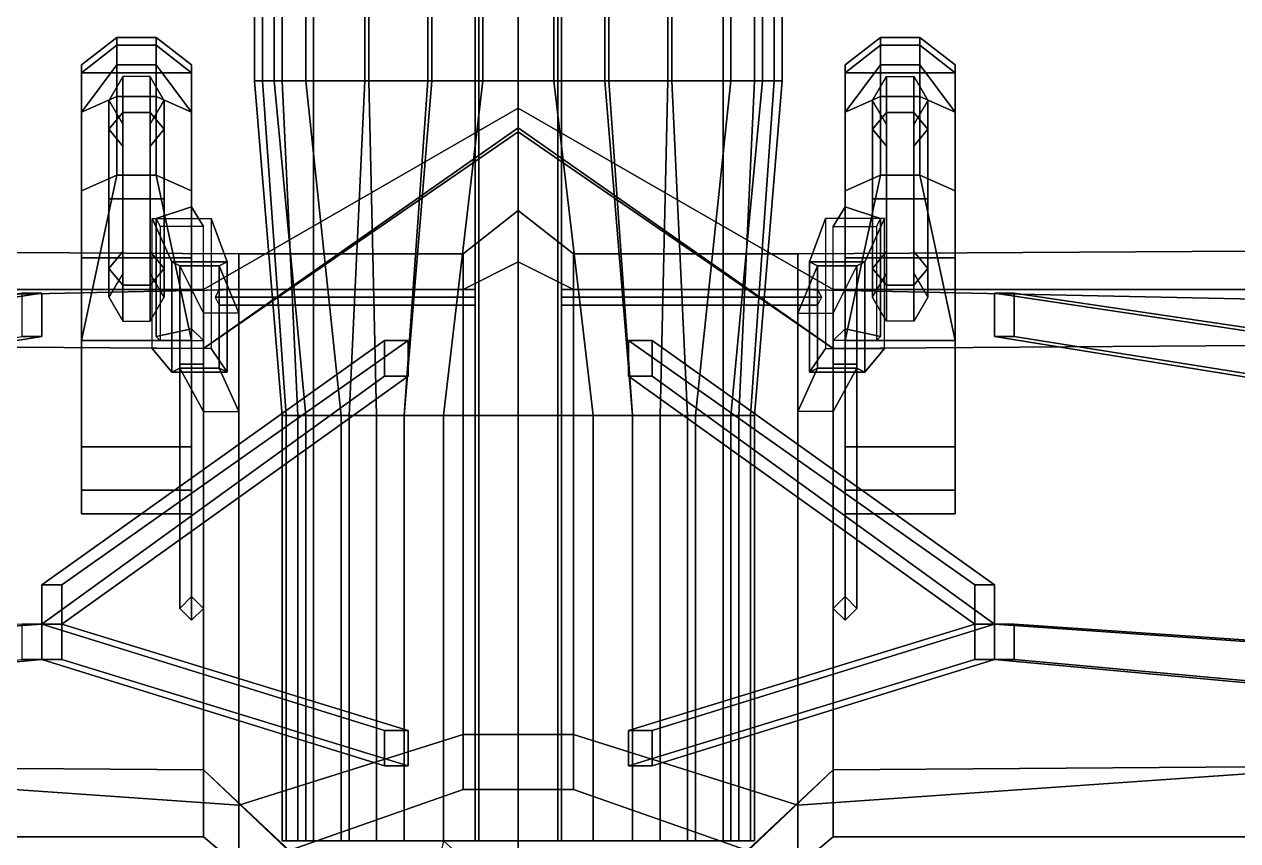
# Model space of a CAD drawing. Header units: millimetres. Extents: x -4.9 to 4.9, y -4.2 to 11.9.
# Drawn here: x -1.255 to 1.828, y 0.86 to 2.933 of the extents above; entities that cross this region are included whole.
import ezdxf

# ---------------------------------------------------------------- set-up
doc = ezdxf.new("R2010")
doc.units = ezdxf.units.MM
doc.layers.add('wing1', color=5, linetype='Continuous')
doc.layers.add('wing2', color=1, linetype='Continuous')

msp = doc.modelspace()

# ---------------------------------------------------------------- linework, layer by layer
for points in [[(-0.67, 3.19, -0.01), (-0.65, 3.19, -0.13), (-0.65, 2.79, -0.13), (-0.67, 2.79, -0.01)], [(-0.67, 3.19, 0.14), (-0.67, 3.19, -0.01), (-0.67, 2.79, -0.01), (-0.67, 2.79, 0.14)], [(-0.62, 3.19, 0.31), (-0.67, 3.19, 0.14), (-0.67, 2.79, 0.14), (-0.62, 2.79, 0.31)], [(-0.65, 3.19, -0.13), (-0.6, 3.19, -0.25), (-0.6, 2.79, -0.25), (-0.65, 2.79, -0.13)], [(-0.54, 3.19, 0.45), (-0.62, 3.19, 0.31), (-0.62, 2.79, 0.31), (-0.54, 2.79, 0.45)], [(-0.6, 3.19, -0.25), (-0.52, 3.19, -0.37), (-0.52, 2.79, -0.37), (-0.6, 2.79, -0.25)], [(-0.38, 3.19, 0.6), (-0.54, 3.19, 0.45), (-0.54, 2.79, 0.45), (-0.38, 2.79, 0.6)], [(-0.52, 3.19, -0.37), (-0.39, 3.19, -0.49), (-0.39, 2.79, -0.49), (-0.52, 2.79, -0.37)], [(-0.39, 3.19, -0.49), (-0.23, 3.19, -0.58), (-0.23, 2.79, -0.58), (-0.39, 2.79, -0.49)], [(-0.22, 3.19, 0.68), (-0.38, 3.19, 0.6), (-0.38, 2.79, 0.6), (-0.22, 2.79, 0.68)], [(-0.23, 3.19, -0.58), (-0.11, 3.19, -0.61), (-0.11, 2.79, -0.61), (-0.23, 2.79, -0.58)], [(-0.09, 3.19, 0.71), (-0.22, 3.19, 0.68), (-0.22, 2.79, 0.68), (-0.09, 2.79, 0.71)], [(-0.11, 3.19, -0.61), (-0.11, 3.19, -0.68), (-0.11, 2.79, -0.68), (-0.11, 2.79, -0.61)], [(-0.11, 3.19, -0.68), (-0.1, 3.19, -0.71), (-0.1, 2.79, -0.71), (-0.11, 2.79, -0.68)], [(-0.1, 3.19, -0.71), (0.1, 3.19, -0.71), (0.1, 2.79, -0.71), (-0.1, 2.79, -0.71)], [(0, 3.19, 0.71), (-0.09, 3.19, 0.71), (-0.09, 2.79, 0.71), (0, 2.79, 0.71)], [(0, 2.79, 0.71), (0.09, 2.79, 0.71), (0.09, 3.19, 0.71), (0, 3.19, 0.71)], [(0.09, 2.79, 0.71), (0.22, 2.79, 0.68), (0.22, 3.19, 0.68), (0.09, 3.19, 0.71)], [(0.11, 2.79, -0.68), (0.1, 2.79, -0.71), (0.1, 3.19, -0.71), (0.11, 3.19, -0.68)], [(0.11, 2.79, -0.61), (0.11, 2.79, -0.68), (0.11, 3.19, -0.68), (0.11, 3.19, -0.61)], [(0.23, 2.79, -0.58), (0.11, 2.79, -0.61), (0.11, 3.19, -0.61), (0.23, 3.19, -0.58)], [(0.22, 2.79, 0.68), (0.38, 2.79, 0.6), (0.38, 3.19, 0.6), (0.22, 3.19, 0.68)], [(0.39, 2.79, -0.49), (0.23, 2.79, -0.58), (0.23, 3.19, -0.58), (0.39, 3.19, -0.49)], [(0.38, 2.79, 0.6), (0.54, 2.79, 0.45), (0.54, 3.19, 0.45), (0.38, 3.19, 0.6)], [(0.52, 2.79, -0.37), (0.39, 2.79, -0.49), (0.39, 3.19, -0.49), (0.52, 3.19, -0.37)], [(0.6, 2.79, -0.25), (0.52, 2.79, -0.37), (0.52, 3.19, -0.37), (0.6, 3.19, -0.25)], [(0.54, 2.79, 0.45), (0.62, 2.79, 0.31), (0.62, 3.19, 0.31), (0.54, 3.19, 0.45)], [(0.65, 2.79, -0.13), (0.6, 2.79, -0.25), (0.6, 3.19, -0.25), (0.65, 3.19, -0.13)], [(0.62, 2.79, 0.31), (0.67, 2.79, 0.14), (0.67, 3.19, 0.14), (0.62, 3.19, 0.31)], [(0.67, 2.79, -0.01), (0.65, 2.79, -0.13), (0.65, 3.19, -0.13), (0.67, 3.19, -0.01)], [(0.67, 2.79, 0.14), (0.67, 2.79, -0.01), (0.67, 3.19, -0.01), (0.67, 3.19, 0.14)], [(-0.67, 2.79, 0.14), (-0.67, 2.79, -0.01), (-0.6, 1.94, -0.11), (-0.6, 1.94, 0.1)], [(-0.67, 2.79, -0.01), (-0.65, 2.79, -0.13), (-0.59, 1.94, -0.27), (-0.6, 1.94, -0.11)], [(-0.62, 2.79, 0.31), (-0.67, 2.79, 0.14), (-0.6, 1.94, 0.1), (-0.54, 1.94, 0.32)], [(-0.65, 2.79, -0.13), (-0.6, 2.79, -0.25), (-0.56, 1.94, -0.36), (-0.59, 1.94, -0.27)], [(-0.54, 2.79, 0.45), (-0.62, 2.79, 0.31), (-0.54, 1.94, 0.32), (-0.45, 1.94, 0.46)], [(-0.6, 2.79, -0.25), (-0.52, 2.79, -0.37), (-0.52, 1.94, -0.44), (-0.56, 1.94, -0.36)], [(-0.38, 2.79, 0.6), (-0.54, 2.79, 0.45), (-0.45, 1.94, 0.46), (-0.36, 1.94, 0.53)], [(-0.52, 2.79, -0.37), (-0.39, 2.79, -0.49), (-0.43, 1.94, -0.52), (-0.52, 1.94, -0.44)], [(-0.39, 2.79, -0.49), (-0.23, 2.79, -0.58), (-0.29, 1.94, -0.57), (-0.43, 1.94, -0.52)], [(-0.22, 2.79, 0.68), (-0.38, 2.79, 0.6), (-0.36, 1.94, 0.53), (-0.29, 1.94, 0.65)], [(-0.23, 2.79, -0.58), (-0.11, 2.79, -0.61), (-0.11, 1.94, -0.6), (-0.29, 1.94, -0.57)], [(-0.09, 2.79, 0.71), (-0.22, 2.79, 0.68), (-0.29, 1.94, 0.65), (-0.19, 1.94, 0.7)], [(0, 2.79, 0.71), (-0.09, 2.79, 0.71), (-0.19, 1.94, 0.7), (0, 1.94, 0.7)], [(-0.11, 2.79, -0.61), (-0.11, 2.79, -0.68), (-0.11, 1.94, -0.67), (-0.11, 1.94, -0.6)], [(-0.11, 2.79, -0.68), (-0.1, 2.79, -0.71), (-0.1, 1.94, -0.7), (-0.11, 1.94, -0.67)], [(0.1, 1.94, -0.7), (-0.1, 1.94, -0.7), (-0.1, 2.79, -0.71), (0.1, 2.79, -0.71)], [(0, 1.94, 0.7), (0.19, 1.94, 0.7), (0.09, 2.79, 0.71), (0, 2.79, 0.71)], [(0.19, 1.94, 0.7), (0.29, 1.94, 0.65), (0.22, 2.79, 0.68), (0.09, 2.79, 0.71)], [(0.11, 1.94, -0.67), (0.1, 1.94, -0.7), (0.1, 2.79, -0.71), (0.11, 2.79, -0.68)], [(0.11, 1.94, -0.6), (0.11, 1.94, -0.67), (0.11, 2.79, -0.68), (0.11, 2.79, -0.61)], [(0.29, 1.94, -0.57), (0.11, 1.94, -0.6), (0.11, 2.79, -0.61), (0.23, 2.79, -0.58)], [(0.29, 1.94, 0.65), (0.36, 1.94, 0.53), (0.38, 2.79, 0.6), (0.22, 2.79, 0.68)], [(0.43, 1.94, -0.52), (0.29, 1.94, -0.57), (0.23, 2.79, -0.58), (0.39, 2.79, -0.49)], [(0.36, 1.94, 0.53), (0.45, 1.94, 0.46), (0.54, 2.79, 0.45), (0.38, 2.79, 0.6)], [(0.52, 1.94, -0.44), (0.43, 1.94, -0.52), (0.39, 2.79, -0.49), (0.52, 2.79, -0.37)], [(0.45, 1.94, 0.46), (0.54, 1.94, 0.32), (0.62, 2.79, 0.31), (0.54, 2.79, 0.45)], [(0.56, 1.94, -0.36), (0.52, 1.94, -0.44), (0.52, 2.79, -0.37), (0.6, 2.79, -0.25)], [(0.54, 1.94, 0.32), (0.6, 1.94, 0.1), (0.67, 2.79, 0.14), (0.62, 2.79, 0.31)], [(0.59, 1.94, -0.27), (0.56, 1.94, -0.36), (0.6, 2.79, -0.25), (0.65, 2.79, -0.13)], [(0.6, 1.94, -0.11), (0.59, 1.94, -0.27), (0.65, 2.79, -0.13), (0.67, 2.79, -0.01)], [(0.6, 1.94, 0.1), (0.6, 1.94, -0.11), (0.67, 2.79, -0.01), (0.67, 2.79, 0.14)], [(-0.6, 1.94, 0.1), (-0.6, 1.94, -0.11), (-0.6, 0.86, -0.11), (-0.6, 0.86, 0.1)], [(-0.6, 1.94, -0.11), (-0.59, 1.94, -0.27), (-0.59, 0.86, -0.27), (-0.6, 0.86, -0.11)], [(-0.54, 1.94, 0.32), (-0.6, 1.94, 0.1), (-0.6, 0.86, 0.1), (-0.54, 0.86, 0.32)], [(-0.59, 1.94, -0.27), (-0.56, 1.94, -0.36), (-0.56, 0.86, -0.36), (-0.59, 0.86, -0.27)], [(-0.56, 1.94, -0.36), (-0.52, 1.94, -0.44), (-0.52, 0.86, -0.44), (-0.56, 0.86, -0.36)], [(-0.45, 1.94, 0.46), (-0.54, 1.94, 0.32), (-0.54, 0.86, 0.32), (-0.45, 0.86, 0.46)], [(-0.52, 1.94, -0.44), (-0.43, 1.94, -0.52), (-0.43, 0.86, -0.52), (-0.52, 0.86, -0.44)], [(-0.36, 1.94, 0.53), (-0.45, 1.94, 0.46), (-0.45, 0.86, 0.46), (-0.36, 0.86, 0.53)], [(-0.43, 1.94, -0.52), (-0.29, 1.94, -0.57), (-0.29, 0.86, -0.57), (-0.43, 0.86, -0.52)], [(-0.29, 1.94, 0.65), (-0.36, 1.94, 0.53), (-0.36, 0.86, 0.53), (-0.29, 0.86, 0.65)], [(-0.29, 1.94, -0.57), (-0.11, 1.94, -0.6), (-0.11, 0.86, -0.6), (-0.29, 0.86, -0.57)], [(-0.19, 1.94, 0.7), (-0.29, 1.94, 0.65), (-0.29, 0.86, 0.65), (-0.19, 0.86, 0.7)], [(0, 1.94, 0.7), (-0.19, 1.94, 0.7), (-0.19, 0.86, 0.7), (0, 0.86, 0.7)], [(-0.11, 1.94, -0.6), (-0.11, 1.94, -0.67), (-0.11, 0.86, -0.67), (-0.11, 0.86, -0.6)], [(-0.11, 1.94, -0.67), (-0.1, 1.94, -0.7), (-0.1, 0.86, -0.7), (-0.11, 0.86, -0.67)], [(-0.1, 1.94, -0.7), (0.1, 1.94, -0.7), (0.1, 0.86, -0.7), (-0.1, 0.86, -0.7)], [(0, 0.86, 0.7), (0.19, 0.86, 0.7), (0.19, 1.94, 0.7), (0, 1.94, 0.7)], [(0.11, 0.86, -0.67), (0.1, 0.86, -0.7), (0.1, 1.94, -0.7), (0.11, 1.94, -0.67)], [(0.11, 0.86, -0.6), (0.11, 0.86, -0.67), (0.11, 1.94, -0.67), (0.11, 1.94, -0.6)], [(0.29, 0.86, -0.57), (0.11, 0.86, -0.6), (0.11, 1.94, -0.6), (0.29, 1.94, -0.57)], [(0.19, 0.86, 0.7), (0.29, 0.86, 0.65), (0.29, 1.94, 0.65), (0.19, 1.94, 0.7)], [(0.43, 0.86, -0.52), (0.29, 0.86, -0.57), (0.29, 1.94, -0.57), (0.43, 1.94, -0.52)], [(0.29, 0.86, 0.65), (0.36, 0.86, 0.53), (0.36, 1.94, 0.53), (0.29, 1.94, 0.65)], [(0.36, 0.86, 0.53), (0.45, 0.86, 0.46), (0.45, 1.94, 0.46), (0.36, 1.94, 0.53)], [(0.52, 0.86, -0.44), (0.43, 0.86, -0.52), (0.43, 1.94, -0.52), (0.52, 1.94, -0.44)], [(0.45, 0.86, 0.46), (0.54, 0.86, 0.32), (0.54, 1.94, 0.32), (0.45, 1.94, 0.46)], [(0.56, 0.86, -0.36), (0.52, 0.86, -0.44), (0.52, 1.94, -0.44), (0.56, 1.94, -0.36)], [(0.54, 0.86, 0.32), (0.6, 0.86, 0.1), (0.6, 1.94, 0.1), (0.54, 1.94, 0.32)], [(0.59, 0.86, -0.27), (0.56, 0.86, -0.36), (0.56, 1.94, -0.36), (0.59, 1.94, -0.27)], [(0.6, 0.86, -0.11), (0.59, 0.86, -0.27), (0.59, 1.94, -0.27), (0.6, 1.94, -0.11)], [(0.6, 0.86, 0.1), (0.6, 0.86, -0.11), (0.6, 1.94, -0.11), (0.6, 1.94, 0.1)]]:
    msp.add_3dface(points)
at = {"color": 2}
msp.add_3dface([(-0.08, 0.76, 0.82), (-0.19, 0.86, 0.7), (-0.26, 0.55, 0.63), (-0.19, 0.55, 0.8)], dxfattribs=at)
at = {"layer": 'wing1'}
for points in [[(0.92, 2.9, -1.6), (0.83, 2.83, -1.6), (0.83, 2.83, -1.44), (0.92, 2.9, -1.44)], [(0.92, 2.88, -1.7), (0.83, 2.81, -1.7), (0.83, 2.83, -1.6), (0.92, 2.9, -1.6)], [(0.92, 2.9, -1.44), (0.83, 2.83, -1.44), (0.83, 2.71, -1.28), (0.92, 2.83, -1.28)], [(1.02, 2.88, -1.7), (0.92, 2.88, -1.7), (0.92, 2.9, -1.6), (1.02, 2.9, -1.6)], [(1.02, 2.9, -1.6), (0.92, 2.9, -1.6), (0.92, 2.9, -1.44), (1.02, 2.9, -1.44)], [(1.02, 2.9, -1.44), (0.92, 2.9, -1.44), (0.92, 2.83, -1.28), (1.02, 2.83, -1.28)], [(1.11, 2.81, -1.7), (1.02, 2.88, -1.7), (1.02, 2.9, -1.6), (1.11, 2.83, -1.6)], [(1.11, 2.83, -1.6), (1.02, 2.9, -1.6), (1.02, 2.9, -1.44), (1.11, 2.83, -1.44)], [(1.11, 2.83, -1.44), (1.02, 2.9, -1.44), (1.02, 2.83, -1.28), (1.11, 2.71, -1.28)], [(1.11, 2.81, -1.7), (0.83, 2.81, -1.7), (0.92, 2.88, -1.7), (1.02, 2.88, -1.7)], [(0.83, 2.83, -1.6), (0.83, 2.81, -1.7), (0.83, 2.34, -1.7), (0.83, 1.69, -1.51)], [(0.83, 2.83, -1.44), (0.83, 2.83, -1.6), (0.83, 1.69, -1.51), (0.83, 1.75, -1.39)], [(0.83, 2.71, -1.28), (0.83, 2.83, -1.44), (0.83, 1.75, -1.39), (0.83, 1.86, -1.3)], [(0.92, 2.83, -1.28), (0.83, 2.71, -1.28), (0.83, 2.71, -1.28), (0.92, 2.75, -1.2)], [(1.11, 2.34, -1.7), (0.83, 2.34, -1.7), (0.83, 2.81, -1.7), (1.11, 2.81, -1.7)], [(1.02, 2.83, -1.28), (0.92, 2.83, -1.28), (0.92, 2.75, -1.2), (1.02, 2.75, -1.2)], [(1.11, 2.71, -1.28), (1.02, 2.83, -1.28), (1.02, 2.75, -1.2), (1.11, 2.71, -1.28)], [(1.11, 1.69, -1.51), (1.11, 2.34, -1.7), (1.11, 2.81, -1.7), (1.11, 2.83, -1.6)], [(1.11, 1.75, -1.39), (1.11, 1.69, -1.51), (1.11, 2.83, -1.6), (1.11, 2.83, -1.44)], [(1.11, 1.86, -1.3), (1.11, 1.75, -1.39), (1.11, 2.83, -1.44), (1.11, 2.71, -1.28)], [(0.9, 2.74, -1.58), (0.935, 2.8006, -1.58), (0.935, 2.7096, -1.7996), (0.9, 2.6668, -1.7568)], [(0.935, 2.8006, -1.58), (1.005, 2.8006, -1.58), (1.005, 2.7096, -1.7996), (0.935, 2.7096, -1.7996)], [(1.005, 2.8006, -1.58), (1.04, 2.74, -1.58), (1.04, 2.6668, -1.7568), (1.005, 2.7096, -1.7996)], [(0.92, 2.75, -1.2), (0.83, 2.71, -1.28), (0.83, 2.51, -1.2), (0.92, 2.55, -1.13)], [(1.02, 2.75, -1.2), (0.92, 2.75, -1.2), (0.92, 2.55, -1.13), (1.02, 2.55, -1.13)], [(1.11, 2.71, -1.28), (1.02, 2.75, -1.2), (1.02, 2.55, -1.13), (1.11, 2.51, -1.2)], [(-0.8, 2.11, -0.3), (0, 2.66), (0, 2.72, -0.39), (-0.8, 2.26, -0.37)], [(-0.8, 2.26, -0.37), (0, 2.72, -0.39), (0, 2.67, -0.48), (-0.8, 2.11, -0.46)], [(0.935, 2.6794, -1.58), (0.9, 2.74, -1.58), (0.9, 2.6668, -1.7568), (0.935, 2.6239, -1.7139)], [(1.04, 2.74, -1.58), (1.005, 2.6794, -1.58), (1.005, 2.6239, -1.7139), (1.04, 2.6668, -1.7568)], [(0.83, 2.51, -1.2), (0.83, 2.71, -1.28), (0.83, 1.86, -1.3), (0.83, 2.13, -1.18)], [(0.9, 2.6668, -1.7568), (0.935, 2.7096, -1.7996), (0.935, 2.49, -1.8906), (0.9, 2.49, -1.83)], [(0.935, 2.7096, -1.7996), (1.005, 2.7096, -1.7996), (1.005, 2.49, -1.8906), (0.935, 2.49, -1.8906)], [(1.005, 2.7096, -1.7996), (1.04, 2.6668, -1.7568), (1.04, 2.49, -1.83), (1.005, 2.49, -1.8906)], [(1.11, 2.13, -1.18), (1.11, 1.86, -1.3), (1.11, 2.71, -1.28), (1.11, 2.51, -1.2)], [(0, 2.67, -0.48), (0, 0.29, -0.48), (-0.8, 1.04, -0.46), (-0.8, 2.11, -0.46)], [(-0.8, 1.04, -0.3), (0, 0.28), (0, 2.66), (-0.8, 2.11, -0.3)], [(0.935, 2.6239, -1.7139), (0.9, 2.6668, -1.7568), (0.9, 2.49, -1.83), (0.935, 2.49, -1.7694)], [(0.935, 2.3006, -1.58), (0.935, 2.6794, -1.58), (0.935, 2.6239, -1.7139), (0.935, 2.3561, -1.7139)], [(1.005, 2.3561, -1.7139), (1.005, 2.6239, -1.7139), (1.005, 2.6794, -1.58), (1.005, 2.3006, -1.58)], [(1.04, 2.6668, -1.7568), (1.005, 2.6239, -1.7139), (1.005, 2.49, -1.7694), (1.04, 2.49, -1.83)], [(0.935, 2.6239, -1.7139), (0.935, 2.49, -1.7694), (0.935, 2.3561, -1.7139), (0.935, 2.6239, -1.7139)], [(1.005, 2.6239, -1.7139), (1.005, 2.3561, -1.7139), (1.005, 2.3561, -1.7139), (1.005, 2.49, -1.7694)], [(1.02, 2.55, -1.13), (0.92, 2.55, -1.13), (0.83, 2.13, -1.18), (1.11, 2.13, -1.18)], [(0.92, 2.55, -1.13), (0.83, 2.51, -1.2), (0.83, 2.13, -1.18)], [(1.11, 2.51, -1.2), (1.02, 2.55, -1.13), (1.11, 2.13, -1.18)], [(0.92, 2.44, -1.13), (0.83, 2.47, -1.19), (0.8, 2.42, -0.99), (0.91, 2.42, -0.99)], [(0.8, 2.42, -0.99), (0.83, 2.47, -1.19), (0.83, 2.16, -1.19), (0.8, 2.13, -0.99)], [(0.92, 2.14, -1.13), (0.83, 2.16, -1.18), (0.83, 2.47, -1.18), (0.92, 2.44, -1.13)], [(0.935, 2.49, -1.7694), (0.9, 2.49, -1.83), (0.9, 2.3132, -1.7568), (0.935, 2.3561, -1.7139)], [(0.9, 2.49, -1.83), (0.935, 2.49, -1.8906), (0.935, 2.2704, -1.7996), (0.9, 2.3132, -1.7568)], [(0.935, 2.49, -1.8906), (1.005, 2.49, -1.8906), (1.005, 2.2704, -1.7996), (0.935, 2.2704, -1.7996)], [(1.04, 2.49, -1.83), (1.005, 2.49, -1.7694), (1.005, 2.3561, -1.7139), (1.04, 2.3132, -1.7568)], [(1.005, 2.49, -1.8906), (1.04, 2.49, -1.83), (1.04, 2.3132, -1.7568), (1.005, 2.2704, -1.7996)], [(0.14, 2.35, 1.08), (0, 2.46, 1.08), (0, 2.33, 1.15), (0.14, 2.26, 1.15)], [(0.14, 2.26, 1.04), (0, 2.33, 1.04), (0, 2.46, 1.08), (0.14, 2.35, 1.08)], [(0.93, 2.44, -0.99), (0.78, 2.44, -0.99), (0.74, 2.33, -0.76), (0.88, 2.33, -0.76)], [(0.74, 2.33, -0.76), (0.78, 2.44, -0.99), (0.78, 2.11, -0.99), (0.74, 2.05, -0.76)], [(0.88, 2.05, -0.76), (0.93, 2.11, -0.99), (0.93, 2.44, -0.99), (0.88, 2.33, -0.76)], [(0.91, 2.13, -0.99), (0.92, 2.14, -1.13), (0.92, 2.44, -1.13), (0.91, 2.42, -0.99)], [(0.71, 2.35, 1.09), (0.14, 2.35, 1.08), (0.14, 2.26, 1.15), (0.71, 2.26, 1.19)], [(0.71, 2.26, 1.01), (0.14, 2.26, 1.04), (0.14, 2.35, 1.08), (0.71, 2.35, 1.09)], [(4, 2.37, 1.22), (0.71, 2.35, 1.09), (0.71, 2.26, 1.19), (4, 2.19, 1.32)], [(4, 2.19, 1.12), (0.71, 2.26, 1.01), (0.71, 2.35, 1.09), (4, 2.37, 1.22)], [(0.935, 2.3561, -1.7139), (0.9, 2.3132, -1.7568), (0.9, 2.24, -1.58), (0.935, 2.3006, -1.58)], [(1.04, 2.3132, -1.7568), (1.005, 2.3561, -1.7139), (1.005, 2.3006, -1.58), (1.04, 2.24, -1.58)], [(0.14, 2.26, 1.15), (0, 2.33, 1.15), (0, 1.13, 1.15), (0.14, 1.13, 1.15)], [(0, 1.13, 1.04), (0, 2.33, 1.04), (0.14, 2.26, 1.04), (0.14, 1.13, 1.04)], [(0.86, 2.32, -0.76), (0.76, 2.32, -0.76), (0.71, 2.2, -0.42), (0.8, 2.2, -0.42)], [(0.71, 2.2, -0.42), (0.76, 2.32, -0.76), (0.76, 2.06, -0.76), (0.71, 1.95, -0.42)], [(0.88, 2.33, -0.76), (0.74, 2.33, -0.76), (0.76, 2.32, -0.76), (0.86, 2.32, -0.76)], [(0.76, 2.32, -0.76), (0.74, 2.33, -0.76), (0.74, 2.05, -0.76), (0.76, 2.06, -0.76)], [(0.8, 1.95, -0.42), (0.86, 2.06, -0.76), (0.86, 2.32, -0.76), (0.8, 2.2, -0.42)], [(0.83, 1.69, -1.51), (0.83, 2.34, -1.7), (1.11, 2.34, -1.7), (1.11, 1.69, -1.51)], [(0.86, 2.06, -0.76), (0.88, 2.05, -0.76), (0.88, 2.33, -0.76), (0.86, 2.32, -0.76)], [(0.9, 2.3132, -1.7568), (0.935, 2.2704, -1.7996), (0.935, 2.1794, -1.58), (0.9, 2.24, -1.58)], [(1.005, 2.2704, -1.7996), (1.04, 2.3132, -1.7568), (1.04, 2.24, -1.58), (1.005, 2.1794, -1.58)], [(-2.22, 2.12, -0.24), (-0.8, 2.11, -0.3), (-0.8, 2.26, -0.37), (-2.22, 2.26, -0.31)], [(-2.22, 2.26, -0.31), (-0.8, 2.26, -0.37), (-0.8, 2.11, -0.46), (-2.22, 2.12, -0.4)], [(0.76, 2.24, -0.85), (0.76, 2.26, -0.87), (0.11, 2.26, -0.65), (0.11, 2.24, -0.63)], [(0.76, 2.26, -0.87), (0.77, 2.24, -0.89), (0.11, 2.24, -0.67), (0.11, 2.26, -0.65)], [(0.71, 2.26, 1.19), (0.14, 2.26, 1.15), (0.14, 1.13, 1.15), (0.71, 0.95, 1.19)], [(0.14, 1.13, 1.04), (0.14, 2.26, 1.04), (0.71, 2.26, 1.01), (0.71, 0.95, 1.01)], [(4, 2.19, 1.32), (0.71, 2.26, 1.19), (0.71, 0.95, 1.19), (4, 1.18, 1.32)], [(0.71, 0.95, 1.01), (0.71, 2.26, 1.01), (4, 2.19, 1.12), (4, 1.18, 1.12)], [(0.935, 2.2704, -1.7996), (1.005, 2.2704, -1.7996), (1.005, 2.1794, -1.58), (0.935, 2.1794, -1.58)], [(0.76, 2.22, -0.87), (0.76, 2.24, -0.85), (0.11, 2.24, -0.63), (0.11, 2.22, -0.65)], [(0.77, 2.24, -0.89), (0.76, 2.22, -0.87), (0.11, 2.22, -0.65), (0.11, 2.24, -0.67)], [(2.08, 2.12, -0.26), (2.08, 2, -0.26), (1.21, 2.14, 1.03), (1.21, 2.25, 1.03)], [(1.26, 2.25, 1.03), (2.14, 2.12, -0.26), (2.08, 2.12, -0.26), (1.21, 2.25, 1.03)], [(1.21, 2.25, 1.03), (1.21, 2.14, 1.03), (1.26, 2.14, 1.03), (1.26, 2.25, 1.03)], [(1.26, 2.14, 1.03), (2.14, 2, -0.26), (2.14, 2.12, -0.26), (1.26, 2.25, 1.03)], [(0.8, 2.13, -0.99), (0.83, 2.16, -1.19), (0.92, 2.14, -1.13), (0.91, 2.13, -0.99)], [(1.16, 1.51, 1.03), (0.28, 2.13, 0.43), (0.28, 2.04, 0.43), (1.16, 1.41, 1.03)], [(1.21, 1.51, 1.03), (0.34, 2.13, 0.43), (0.28, 2.13, 0.43), (1.16, 1.51, 1.03)], [(0.28, 2.04, 0.43), (0.28, 2.13, 0.43), (0.34, 2.13, 0.43), (0.34, 2.04, 0.43)], [(0.34, 2.04, 0.43), (0.34, 2.13, 0.43), (1.21, 1.51, 1.03), (1.21, 1.41, 1.03)], [(0.83, 2.13, -1.18), (0.83, 1.86, -1.3), (1.11, 1.86, -1.3), (1.11, 2.13, -1.18)], [(1.21, 2.14, 1.03), (2.08, 2, -0.26), (2.14, 2, -0.26), (1.26, 2.14, 1.03)], [(-2.22, 1.05, -0.24), (-0.8, 1.04, -0.3), (-0.8, 2.11, -0.3), (-2.22, 2.12, -0.24)], [(-0.8, 2.11, -0.46), (-0.8, 1.04, -0.46), (-2.22, 1.05, -0.4), (-2.22, 2.12, -0.4)], [(0.74, 2.05, -0.76), (0.78, 2.11, -0.99), (0.93, 2.11, -0.99), (0.88, 2.05, -0.76)], [(0.83, 2.07, -0.77), (0.8, 2.07, -0.8), (0.8, 1.45, -0.45), (0.83, 1.48, -0.45)], [(0.8, 2.07, -0.8), (0.83, 2.07, -0.83), (0.83, 1.42, -0.45), (0.8, 1.45, -0.45)], [(0.86, 2.07, -0.8), (0.83, 2.07, -0.77), (0.83, 1.48, -0.45), (0.86, 1.45, -0.45)], [(0.83, 2.07, -0.83), (0.86, 2.07, -0.8), (0.86, 1.45, -0.45), (0.83, 1.42, -0.45)], [(1.16, 1.41, 1.03), (0.28, 2.04, 0.43), (0.34, 2.04, 0.43), (1.21, 1.41, 1.03)], [(0.71, 1.95, -0.42), (0.76, 2.06, -0.76), (0.86, 2.06, -0.76), (0.8, 1.95, -0.42)], [(0.86, 2.06, -0.76), (0.76, 2.06, -0.76), (0.74, 2.05, -0.76), (0.88, 2.05, -0.76)], [(0.83, 1.86, -1.3), (0.83, 1.75, -1.39), (1.11, 1.75, -1.39), (1.11, 1.86, -1.3)], [(0.83, 1.75, -1.39), (0.83, 1.69, -1.51), (1.11, 1.69, -1.51), (1.11, 1.75, -1.39)], [(1.21, 1.41, 1.03), (1.21, 1.51, 1.03), (1.16, 1.51, 1.03), (1.16, 1.41, 1.03)], [(1.16, 1.41, 1.03), (0.28, 1.14, 0.38), (0.28, 1.05, 0.38), (1.16, 1.32, 1.03)], [(1.21, 1.41, 1.03), (0.34, 1.14, 0.38), (0.28, 1.14, 0.38), (1.16, 1.41, 1.03)], [(0.34, 1.05, 0.38), (0.34, 1.14, 0.38), (1.21, 1.41, 1.03), (1.21, 1.32, 1.03)], [(1.21, 1.32, 1.03), (1.21, 1.41, 1.03), (1.16, 1.41, 1.03), (1.16, 1.32, 1.03)], [(2.08, 1.35, -0.26), (2.08, 1.24, -0.26), (1.21, 1.32, 1.03), (1.21, 1.41, 1.03)], [(1.26, 1.41, 1.03), (2.14, 1.35, -0.26), (2.08, 1.35, -0.26), (1.21, 1.41, 1.03)], [(1.21, 1.41, 1.03), (1.21, 1.32, 1.03), (1.26, 1.32, 1.03), (1.26, 1.41, 1.03)], [(1.26, 1.32, 1.03), (2.14, 1.24, -0.26), (2.14, 1.35, -0.26), (1.26, 1.41, 1.03)], [(1.16, 1.32, 1.03), (0.28, 1.05, 0.38), (0.34, 1.05, 0.38), (1.21, 1.32, 1.03)], [(1.21, 1.32, 1.03), (2.08, 1.24, -0.26), (2.14, 1.24, -0.26), (1.26, 1.32, 1.03)], [(4, 1.18, 1.32), (0.71, 0.95, 1.19), (0.71, 0.79, 1.09), (4, 0.83, 1.22)], [(4, 0.83, 1.22), (0.71, 0.79, 1.09), (0.71, 0.95, 1.01), (4, 1.18, 1.12)], [(0.14, 1.13, 1.15), (0, 1.13, 1.15), (0, 0.99, 1.08), (0.14, 0.99, 1.08)], [(0.14, 0.99, 1.08), (0, 0.99, 1.08), (0, 1.13, 1.04), (0.14, 1.13, 1.04)], [(0.71, 0.95, 1.19), (0.14, 1.13, 1.15), (0.14, 0.99, 1.08), (0.71, 0.79, 1.09)], [(0.71, 0.79, 1.09), (0.14, 0.99, 1.08), (0.14, 1.13, 1.04), (0.71, 0.95, 1.01)], [(0.28, 1.05, 0.38), (0.28, 1.14, 0.38), (0.34, 1.14, 0.38), (0.34, 1.05, 0.38)], [(-2.22, 0.87, -0.31), (-0.8, 0.87, -0.37), (-0.8, 1.04, -0.3), (-2.22, 1.05, -0.24)], [(-2.22, 1.05, -0.4), (-0.8, 1.04, -0.46), (-0.8, 0.87, -0.37), (-2.22, 0.87, -0.31)], [(-0.8, 0.87, -0.37), (0, 0.2, -0.39), (0, 0.28), (-0.8, 1.04, -0.3)], [(-0.8, 1.04, -0.46), (0, 0.29, -0.48), (0, 0.2, -0.39), (-0.8, 0.87, -0.37)]]:
    msp.add_3dface(points, dxfattribs=at)
at = {"layer": 'wing2'}
for points in [[(-1.11, 2.83, -1.44), (-1.02, 2.9, -1.44), (-1.02, 2.83, -1.28), (-1.11, 2.71, -1.28)], [(-1.11, 2.83, -1.6), (-1.02, 2.9, -1.6), (-1.02, 2.9, -1.44), (-1.11, 2.83, -1.44)], [(-1.11, 2.81, -1.7), (-1.02, 2.88, -1.7), (-1.02, 2.9, -1.6), (-1.11, 2.83, -1.6)], [(-1.02, 2.9, -1.44), (-0.92, 2.9, -1.44), (-0.92, 2.83, -1.28), (-1.02, 2.83, -1.28)], [(-1.02, 2.9, -1.6), (-0.92, 2.9, -1.6), (-0.92, 2.9, -1.44), (-1.02, 2.9, -1.44)], [(-1.02, 2.88, -1.7), (-0.92, 2.88, -1.7), (-0.92, 2.9, -1.6), (-1.02, 2.9, -1.6)], [(-0.92, 2.9, -1.44), (-0.83, 2.83, -1.44), (-0.83, 2.71, -1.28), (-0.92, 2.83, -1.28)], [(-0.92, 2.88, -1.7), (-0.83, 2.81, -1.7), (-0.83, 2.83, -1.6), (-0.92, 2.9, -1.6)], [(-0.92, 2.9, -1.6), (-0.83, 2.83, -1.6), (-0.83, 2.83, -1.44), (-0.92, 2.9, -1.44)], [(-1.11, 2.81, -1.7), (-0.83, 2.81, -1.7), (-0.92, 2.88, -1.7), (-1.02, 2.88, -1.7)], [(-1.11, 2.71, -1.28), (-1.02, 2.83, -1.28), (-1.02, 2.75, -1.2), (-1.11, 2.71, -1.28)], [(-1.11, 1.86, -1.3), (-1.11, 1.75, -1.39), (-1.11, 2.83, -1.44), (-1.11, 2.71, -1.28)], [(-1.11, 1.75, -1.39), (-1.11, 1.69, -1.51), (-1.11, 2.83, -1.6), (-1.11, 2.83, -1.44)], [(-1.11, 1.69, -1.51), (-1.11, 2.34, -1.7), (-1.11, 2.81, -1.7), (-1.11, 2.83, -1.6)], [(-1.11, 2.34, -1.7), (-0.83, 2.34, -1.7), (-0.83, 2.81, -1.7), (-1.11, 2.81, -1.7)], [(-1.02, 2.83, -1.28), (-0.92, 2.83, -1.28), (-0.92, 2.75, -1.2), (-1.02, 2.75, -1.2)], [(-0.92, 2.83, -1.28), (-0.83, 2.71, -1.28), (-0.83, 2.71, -1.28), (-0.92, 2.75, -1.2)], [(-0.83, 2.71, -1.28), (-0.83, 2.83, -1.44), (-0.83, 1.75, -1.39), (-0.83, 1.86, -1.3)], [(-0.83, 2.83, -1.44), (-0.83, 2.83, -1.6), (-0.83, 1.69, -1.51), (-0.83, 1.75, -1.39)], [(-0.83, 2.83, -1.6), (-0.83, 2.81, -1.7), (-0.83, 2.34, -1.7), (-0.83, 1.69, -1.51)], [(-1.005, 2.8006, -1.58), (-1.04, 2.74, -1.58), (-1.04, 2.6668, -1.7568), (-1.005, 2.7096, -1.7996)], [(-0.935, 2.8006, -1.58), (-1.005, 2.8006, -1.58), (-1.005, 2.7096, -1.7996), (-0.935, 2.7096, -1.7996)], [(-0.9, 2.74, -1.58), (-0.935, 2.8006, -1.58), (-0.935, 2.7096, -1.7996), (-0.9, 2.6668, -1.7568)], [(-1.11, 2.71, -1.28), (-1.02, 2.75, -1.2), (-1.02, 2.55, -1.13), (-1.11, 2.51, -1.2)], [(-1.02, 2.75, -1.2), (-0.92, 2.75, -1.2), (-0.92, 2.55, -1.13), (-1.02, 2.55, -1.13)], [(-0.92, 2.75, -1.2), (-0.83, 2.71, -1.28), (-0.83, 2.51, -1.2), (-0.92, 2.55, -1.13)], [(-1.04, 2.74, -1.58), (-1.005, 2.6794, -1.58), (-1.005, 2.6239, -1.7139), (-1.04, 2.6668, -1.7568)], [(-0.935, 2.6794, -1.58), (-0.9, 2.74, -1.58), (-0.9, 2.6668, -1.7568), (-0.935, 2.6239, -1.7139)], [(0.8, 2.11, -0.3), (0, 2.66), (0, 2.72, -0.39), (0.8, 2.26, -0.37)], [(0.8, 2.26, -0.37), (0, 2.72, -0.39), (0, 2.67, -0.48), (0.8, 2.11, -0.46)], [(-1.11, 2.13, -1.18), (-1.11, 1.86, -1.3), (-1.11, 2.71, -1.28), (-1.11, 2.51, -1.2)], [(-1.005, 2.7096, -1.7996), (-1.04, 2.6668, -1.7568), (-1.04, 2.49, -1.83), (-1.005, 2.49, -1.8906)], [(-0.935, 2.7096, -1.7996), (-1.005, 2.7096, -1.7996), (-1.005, 2.49, -1.8906), (-0.935, 2.49, -1.8906)], [(-0.9, 2.6668, -1.7568), (-0.935, 2.7096, -1.7996), (-0.935, 2.49, -1.8906), (-0.9, 2.49, -1.83)], [(-0.83, 2.51, -1.2), (-0.83, 2.71, -1.28), (-0.83, 1.86, -1.3), (-0.83, 2.13, -1.18)], [(-1.04, 2.6668, -1.7568), (-1.005, 2.6239, -1.7139), (-1.005, 2.49, -1.7694), (-1.04, 2.49, -1.83)], [(-1.005, 2.3561, -1.7139), (-1.005, 2.6239, -1.7139), (-1.005, 2.6794, -1.58), (-1.005, 2.3006, -1.58)], [(-0.935, 2.3006, -1.58), (-0.935, 2.6794, -1.58), (-0.935, 2.6239, -1.7139), (-0.935, 2.3561, -1.7139)], [(-0.935, 2.6239, -1.7139), (-0.9, 2.6668, -1.7568), (-0.9, 2.49, -1.83), (-0.935, 2.49, -1.7694)], [(0, 2.67, -0.48), (0, 0.29, -0.48), (0.8, 1.04, -0.46), (0.8, 2.11, -0.46)], [(0.8, 1.04, -0.3), (0, 0.28), (0, 2.66), (0.8, 2.11, -0.3)], [(-1.005, 2.6239, -1.7139), (-1.005, 2.3561, -1.7139), (-1.005, 2.3561, -1.7139), (-1.005, 2.49, -1.7694)], [(-0.935, 2.6239, -1.7139), (-0.935, 2.49, -1.7694), (-0.935, 2.3561, -1.7139), (-0.935, 2.6239, -1.7139)], [(-1.11, 2.51, -1.2), (-1.02, 2.55, -1.13), (-1.11, 2.13, -1.18)], [(-1.02, 2.55, -1.13), (-0.92, 2.55, -1.13), (-0.83, 2.13, -1.18), (-1.11, 2.13, -1.18)], [(-0.92, 2.55, -1.13), (-0.83, 2.51, -1.2), (-0.83, 2.13, -1.18)], [(-1.005, 2.49, -1.8906), (-1.04, 2.49, -1.83), (-1.04, 2.3132, -1.7568), (-1.005, 2.2704, -1.7996)], [(-1.04, 2.49, -1.83), (-1.005, 2.49, -1.7694), (-1.005, 2.3561, -1.7139), (-1.04, 2.3132, -1.7568)], [(-0.935, 2.49, -1.8906), (-1.005, 2.49, -1.8906), (-1.005, 2.2704, -1.7996), (-0.935, 2.2704, -1.7996)], [(-0.9, 2.49, -1.83), (-0.935, 2.49, -1.8906), (-0.935, 2.2704, -1.7996), (-0.9, 2.3132, -1.7568)], [(-0.935, 2.49, -1.7694), (-0.9, 2.49, -1.83), (-0.9, 2.3132, -1.7568), (-0.935, 2.3561, -1.7139)], [(-0.92, 2.14, -1.13), (-0.83, 2.16, -1.18), (-0.83, 2.47, -1.18), (-0.92, 2.44, -1.13)], [(-0.92, 2.44, -1.13), (-0.83, 2.47, -1.19), (-0.8, 2.42, -0.99), (-0.91, 2.42, -0.99)], [(-0.8, 2.42, -0.99), (-0.83, 2.47, -1.19), (-0.83, 2.16, -1.19), (-0.8, 2.13, -0.99)], [(-0.88, 2.05, -0.76), (-0.93, 2.11, -0.99), (-0.93, 2.44, -0.99), (-0.88, 2.33, -0.76)], [(-0.93, 2.44, -0.99), (-0.78, 2.44, -0.99), (-0.74, 2.33, -0.76), (-0.88, 2.33, -0.76)], [(-0.91, 2.13, -0.99), (-0.92, 2.14, -1.13), (-0.92, 2.44, -1.13), (-0.91, 2.42, -0.99)], [(-0.74, 2.33, -0.76), (-0.78, 2.44, -0.99), (-0.78, 2.11, -0.99), (-0.74, 2.05, -0.76)], [(-0.14, 2.35, 1.08), (0, 2.46, 1.08), (0, 2.33, 1.15), (-0.14, 2.26, 1.15)], [(-0.14, 2.26, 1.04), (0, 2.33, 1.04), (0, 2.46, 1.08), (-0.14, 2.35, 1.08)], [(-4, 2.37, 1.22), (-0.71, 2.35, 1.09), (-0.71, 2.26, 1.19), (-4, 2.19, 1.32)], [(-4, 2.19, 1.12), (-0.71, 2.26, 1.01), (-0.71, 2.35, 1.09), (-4, 2.37, 1.22)], [(-1.04, 2.3132, -1.7568), (-1.005, 2.3561, -1.7139), (-1.005, 2.3006, -1.58), (-1.04, 2.24, -1.58)], [(-0.935, 2.3561, -1.7139), (-0.9, 2.3132, -1.7568), (-0.9, 2.24, -1.58), (-0.935, 2.3006, -1.58)], [(-0.71, 2.35, 1.09), (-0.14, 2.35, 1.08), (-0.14, 2.26, 1.15), (-0.71, 2.26, 1.19)], [(-0.71, 2.26, 1.01), (-0.14, 2.26, 1.04), (-0.14, 2.35, 1.08), (-0.71, 2.35, 1.09)], [(-0.83, 1.69, -1.51), (-0.83, 2.34, -1.7), (-1.11, 2.34, -1.7), (-1.11, 1.69, -1.51)], [(-1.005, 2.2704, -1.7996), (-1.04, 2.3132, -1.7568), (-1.04, 2.24, -1.58), (-1.005, 2.1794, -1.58)], [(-0.9, 2.3132, -1.7568), (-0.935, 2.2704, -1.7996), (-0.935, 2.1794, -1.58), (-0.9, 2.24, -1.58)], [(-0.86, 2.06, -0.76), (-0.88, 2.05, -0.76), (-0.88, 2.33, -0.76), (-0.86, 2.32, -0.76)], [(-0.88, 2.33, -0.76), (-0.74, 2.33, -0.76), (-0.76, 2.32, -0.76), (-0.86, 2.32, -0.76)], [(-0.8, 1.95, -0.42), (-0.86, 2.06, -0.76), (-0.86, 2.32, -0.76), (-0.8, 2.2, -0.42)], [(-0.86, 2.32, -0.76), (-0.76, 2.32, -0.76), (-0.71, 2.2, -0.42), (-0.8, 2.2, -0.42)], [(-0.76, 2.32, -0.76), (-0.74, 2.33, -0.76), (-0.74, 2.05, -0.76), (-0.76, 2.06, -0.76)], [(-0.71, 2.2, -0.42), (-0.76, 2.32, -0.76), (-0.76, 2.06, -0.76), (-0.71, 1.95, -0.42)], [(-0.14, 2.26, 1.15), (0, 2.33, 1.15), (0, 1.13, 1.15), (-0.14, 1.13, 1.15)], [(0, 1.13, 1.04), (0, 2.33, 1.04), (-0.14, 2.26, 1.04), (-0.14, 1.13, 1.04)], [(-4, 2.19, 1.32), (-0.71, 2.26, 1.19), (-0.71, 0.95, 1.19), (-4, 1.18, 1.32)], [(-0.71, 0.95, 1.01), (-0.71, 2.26, 1.01), (-4, 2.19, 1.12), (-4, 1.18, 1.12)], [(-0.935, 2.2704, -1.7996), (-1.005, 2.2704, -1.7996), (-1.005, 2.1794, -1.58), (-0.935, 2.1794, -1.58)], [(-0.76, 2.26, -0.87), (-0.77, 2.24, -0.89), (-0.11, 2.24, -0.67), (-0.11, 2.26, -0.65)], [(-0.76, 2.24, -0.85), (-0.76, 2.26, -0.87), (-0.11, 2.26, -0.65), (-0.11, 2.24, -0.63)], [(-0.71, 2.26, 1.19), (-0.14, 2.26, 1.15), (-0.14, 1.13, 1.15), (-0.71, 0.95, 1.19)], [(-0.14, 1.13, 1.04), (-0.14, 2.26, 1.04), (-0.71, 2.26, 1.01), (-0.71, 0.95, 1.01)], [(2.22, 2.26, -0.31), (0.8, 2.26, -0.37), (0.8, 2.11, -0.46), (2.22, 2.12, -0.4)], [(2.22, 2.12, -0.24), (0.8, 2.11, -0.3), (0.8, 2.26, -0.37), (2.22, 2.26, -0.31)], [(-1.26, 2.25, 1.03), (-2.14, 2.12, -0.26), (-2.08, 2.12, -0.26), (-1.21, 2.25, 1.03)], [(-2.08, 2.12, -0.26), (-2.08, 2, -0.26), (-1.21, 2.14, 1.03), (-1.21, 2.25, 1.03)], [(-1.21, 2.25, 1.03), (-1.21, 2.14, 1.03), (-1.26, 2.14, 1.03), (-1.26, 2.25, 1.03)], [(-0.77, 2.24, -0.89), (-0.76, 2.22, -0.87), (-0.11, 2.22, -0.65), (-0.11, 2.24, -0.67)], [(-0.76, 2.22, -0.87), (-0.76, 2.24, -0.85), (-0.11, 2.24, -0.63), (-0.11, 2.22, -0.65)], [(-0.8, 2.13, -0.99), (-0.83, 2.16, -1.19), (-0.92, 2.14, -1.13), (-0.91, 2.13, -0.99)], [(-1.21, 2.14, 1.03), (-2.08, 2, -0.26), (-2.14, 2, -0.26), (-1.26, 2.14, 1.03)], [(-0.34, 2.04, 0.43), (-0.34, 2.13, 0.43), (-1.21, 1.51, 1.03), (-1.21, 1.41, 1.03)], [(-1.21, 1.51, 1.03), (-0.34, 2.13, 0.43), (-0.28, 2.13, 0.43), (-1.16, 1.51, 1.03)], [(-1.16, 1.51, 1.03), (-0.28, 2.13, 0.43), (-0.28, 2.04, 0.43), (-1.16, 1.41, 1.03)], [(-0.83, 2.13, -1.18), (-0.83, 1.86, -1.3), (-1.11, 1.86, -1.3), (-1.11, 2.13, -1.18)], [(-0.28, 2.04, 0.43), (-0.28, 2.13, 0.43), (-0.34, 2.13, 0.43), (-0.34, 2.04, 0.43)], [(-0.74, 2.05, -0.76), (-0.78, 2.11, -0.99), (-0.93, 2.11, -0.99), (-0.88, 2.05, -0.76)], [(2.22, 1.05, -0.24), (0.8, 1.04, -0.3), (0.8, 2.11, -0.3), (2.22, 2.12, -0.24)], [(-0.83, 2.07, -0.83), (-0.86, 2.07, -0.8), (-0.86, 1.45, -0.45), (-0.83, 1.42, -0.45)], [(-0.86, 2.07, -0.8), (-0.83, 2.07, -0.77), (-0.83, 1.48, -0.45), (-0.86, 1.45, -0.45)], [(-0.8, 2.07, -0.8), (-0.83, 2.07, -0.83), (-0.83, 1.42, -0.45), (-0.8, 1.45, -0.45)], [(-0.83, 2.07, -0.77), (-0.8, 2.07, -0.8), (-0.8, 1.45, -0.45), (-0.83, 1.48, -0.45)], [(-1.16, 1.41, 1.03), (-0.28, 2.04, 0.43), (-0.34, 2.04, 0.43), (-1.21, 1.41, 1.03)], [(-0.86, 2.06, -0.76), (-0.76, 2.06, -0.76), (-0.74, 2.05, -0.76), (-0.88, 2.05, -0.76)], [(-0.71, 1.95, -0.42), (-0.76, 2.06, -0.76), (-0.86, 2.06, -0.76), (-0.8, 1.95, -0.42)], [(-0.83, 1.86, -1.3), (-0.83, 1.75, -1.39), (-1.11, 1.75, -1.39), (-1.11, 1.86, -1.3)], [(-0.83, 1.75, -1.39), (-0.83, 1.69, -1.51), (-1.11, 1.69, -1.51), (-1.11, 1.75, -1.39)], [(-1.21, 1.41, 1.03), (-1.21, 1.51, 1.03), (-1.16, 1.51, 1.03), (-1.16, 1.41, 1.03)], [(-1.26, 1.41, 1.03), (-2.14, 1.35, -0.26), (-2.08, 1.35, -0.26), (-1.21, 1.41, 1.03)], [(-2.08, 1.35, -0.26), (-2.08, 1.24, -0.26), (-1.21, 1.32, 1.03), (-1.21, 1.41, 1.03)], [(-1.21, 1.41, 1.03), (-1.21, 1.32, 1.03), (-1.26, 1.32, 1.03), (-1.26, 1.41, 1.03)], [(-1.21, 1.41, 1.03), (-0.34, 1.14, 0.38), (-0.28, 1.14, 0.38), (-1.16, 1.41, 1.03)], [(-0.34, 1.05, 0.38), (-0.34, 1.14, 0.38), (-1.21, 1.41, 1.03), (-1.21, 1.32, 1.03)], [(-1.21, 1.32, 1.03), (-1.21, 1.41, 1.03), (-1.16, 1.41, 1.03), (-1.16, 1.32, 1.03)], [(-1.16, 1.41, 1.03), (-0.28, 1.14, 0.38), (-0.28, 1.05, 0.38), (-1.16, 1.32, 1.03)], [(-1.21, 1.32, 1.03), (-2.08, 1.24, -0.26), (-2.14, 1.24, -0.26), (-1.26, 1.32, 1.03)], [(-1.16, 1.32, 1.03), (-0.28, 1.05, 0.38), (-0.34, 1.05, 0.38), (-1.21, 1.32, 1.03)], [(-4, 1.18, 1.32), (-0.71, 0.95, 1.19), (-0.71, 0.79, 1.09), (-4, 0.83, 1.22)], [(-4, 0.83, 1.22), (-0.71, 0.79, 1.09), (-0.71, 0.95, 1.01), (-4, 1.18, 1.12)], [(-0.71, 0.95, 1.19), (-0.14, 1.13, 1.15), (-0.14, 0.99, 1.08), (-0.71, 0.79, 1.09)], [(-0.71, 0.79, 1.09), (-0.14, 0.99, 1.08), (-0.14, 1.13, 1.04), (-0.71, 0.95, 1.01)], [(-0.28, 1.05, 0.38), (-0.28, 1.14, 0.38), (-0.34, 1.14, 0.38), (-0.34, 1.05, 0.38)], [(-0.14, 1.13, 1.15), (0, 1.13, 1.15), (0, 0.99, 1.08), (-0.14, 0.99, 1.08)], [(-0.14, 0.99, 1.08), (0, 0.99, 1.08), (0, 1.13, 1.04), (-0.14, 1.13, 1.04)], [(2.22, 1.05, -0.4), (0.8, 1.04, -0.46), (0.8, 0.87, -0.37), (2.22, 0.87, -0.31)], [(2.22, 0.87, -0.31), (0.8, 0.87, -0.37), (0.8, 1.04, -0.3), (2.22, 1.05, -0.24)], [(0.8, 0.87, -0.37), (0, 0.2, -0.39), (0, 0.28), (0.8, 1.04, -0.3)], [(0.8, 1.04, -0.46), (0, 0.29, -0.48), (0, 0.2, -0.39), (0.8, 0.87, -0.37)]]:
    msp.add_3dface(points, dxfattribs=at)
at = {"layer": 'wing2', "color": 1}
msp.add_3dface([(0.8, 2.11, -0.46), (0.8, 1.04, -0.46), (2.22, 1.05, -0.4), (2.22, 2.12, -0.4)], dxfattribs=at)

doc.saveas('drawing.dxf')
